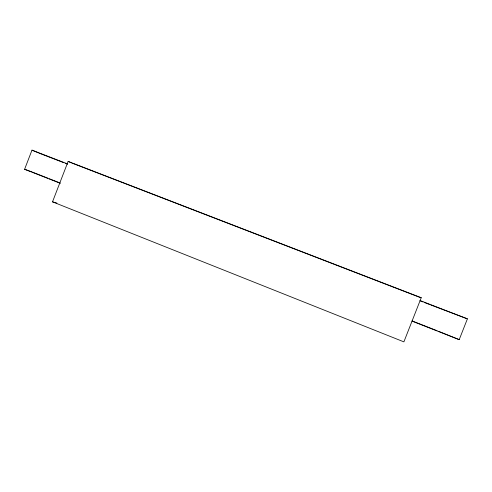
<?xml version="1.0" encoding="UTF-8"?>
<svg xmlns="http://www.w3.org/2000/svg" width="492" height="492" viewBox="0 0 492 492"><rect width="100%" height="100%" fill="white"/><g stroke="black" fill="none" stroke-linecap="round" stroke-linejoin="round"><path stroke-width="0.74" d="M60.282 183.295L24.6 169.279L31.986 150.134L67.748 163.965M52.515 201.831L68.136 161.413L421.238 297.703L403.889 341.866L52.515 201.831L56.918 203.085M411.933 321.091L459.208 339.652L467.4 318.853L420.014 300.526M420.408 297.592L421.238 297.703M467.4 318.853L430.808 304.978M24.6 169.279L31.568 171.776M72.379 163.239L419.694 297.316M38.8 153.037L63.776 162.698M65.202 163.252L67.343 164.076M420.143 300.852L422.991 301.953M424.411 302.506L429.387 304.431M412.241 320.962L437.068 330.71M438.489 331.27L459.208 339.652M32.275 172.059L47.939 178.209M49.366 178.768L60.042 182.963M31.986 150.134L38.118 152.748M68.136 161.413L71.666 162.963"/></g></svg>
